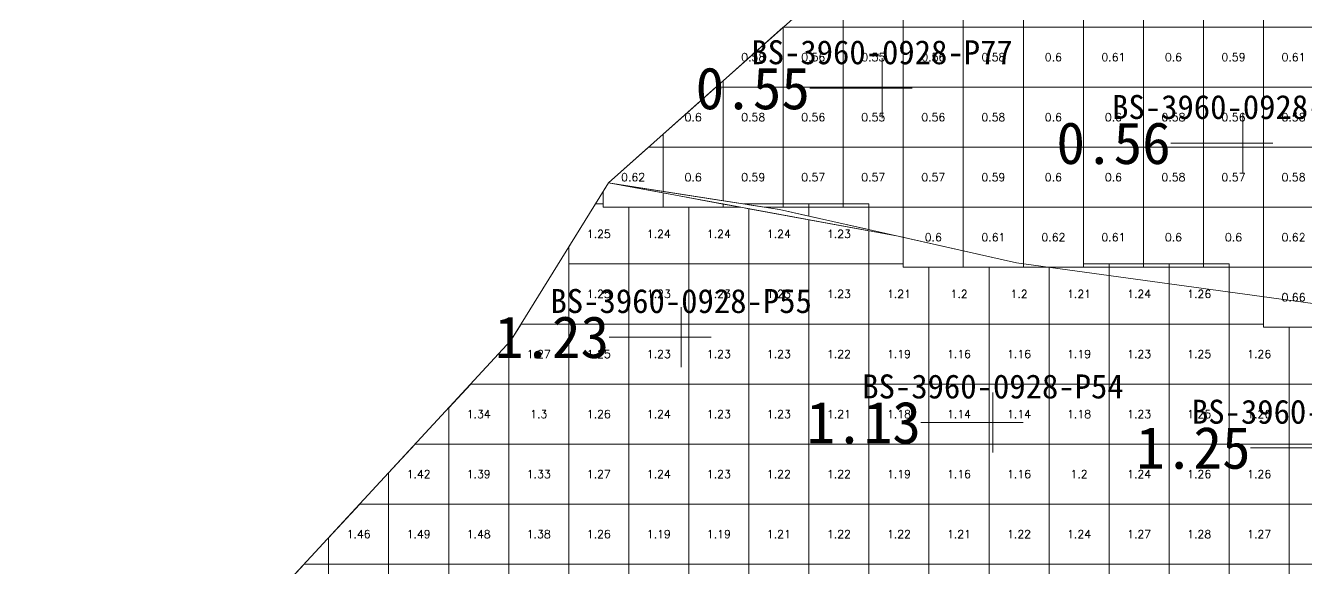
# Model space of a CAD drawing. Header units: inches. Extents: x 469907.8 to 469995.3, y 4349678 to 4349775.1.
# Drawn here: x 469911.82 to 469933.15, y 4349695.93 to 4349704.98 of the extents above; entities that cross this region are included whole.
import ezdxf
from ezdxf.enums import TextEntityAlignment as Align

# ---------------------------------------------------------------- set-up
doc = ezdxf.new("R2010")
doc.units = ezdxf.units.IN
doc.header["$MEASUREMENT"] = 0
for name, color, linetype, lineweight in [('点', 7, 'Continuous', 0), ('爆区方格网', 7, 'Continuous', 0), ('线条', 7, 'Continuous', 0), ('钻孔', 7, 'Continuous', 0)]:
    doc.layers.add(name, color=color, linetype=linetype, lineweight=lineweight)
doc.styles.add('3dmine_textStyle_1', font='txt.shx', dxfattribs={"height": 1, "bigfont": 'gbcbig.shx'})
doc.styles.add('3dmine_textStyle_2', font='', dxfattribs={"height": 1})
doc.styles.get('3dmine_textStyle_2').set_extended_font_data('SimSun-ExtB')

msp = doc.modelspace()

# ---------------------------------------------------------------- hatches: boundary and pattern name
at = {"layer": '钻孔', "linetype": 'Continuous', "lineweight": 0, "true_color": 0x80ffff, "extrusion": (0, 1, 0)}
for points in [[(-469927.08, 3950.027), (-469926.08, 3950.027), (-469926.08, 3963.027), (-469927.08, 3963.027)], [(-469933.089, 3950.257), (-469932.089, 3950.257), (-469932.089, 3963.257), (-469933.089, 3963.257)]]:
    msp.add_hatch(color=131, dxfattribs=at).paths.add_polyline_path(points, flags=0)
at = {"layer": '钻孔', "linetype": 'Continuous', "lineweight": 0, "true_color": 0x0000ff, "extrusion": (0, 1, 0)}
for points in [[(-469923.735, 3950.275), (-469922.735, 3950.275), (-469922.735, 3963.275), (-469923.735, 3963.275)], [(-469928.928, 3950.251), (-469927.928, 3950.251), (-469927.928, 3963.251), (-469928.928, 3963.251)]]:
    msp.add_hatch(color=5, dxfattribs=at).paths.add_polyline_path(points, flags=0)

# ---------------------------------------------------------------- linework, layer by layer
at = {"color": 4, "linetype": 'Continuous', "lineweight": 0, "true_color": 0x00ffff, "elevation": 3955.86}
for points in [[(469950.573, 4349707.987), (469947.546, 4349707.833), (469943.936, 4349705.81), (469940.75, 4349704.317), (469935.696, 4349705.361), (469930.645, 4349705.874), (469928.271, 4349708.365), (469928.271, 4349708.365), (469921.522, 4349702.355), (469921.522, 4349702.355)], [(469921.522, 4349702.355), (469926.347, 4349701.468), (469928.321, 4349701.024), (469933.537, 4349700.306), (469936.229, 4349699.926), (469941.097, 4349699.271), (469941.962, 4349697.221), (469940.568, 4349696.122), (469937.792, 4349694.881), (469935.526, 4349694.833), (469932.374, 4349692.519), (469935.372, 4349689.875), (469940.396, 4349693.155), (469942.817, 4349690.664), (469941.096, 4349688.729), (469939.374, 4349686.793), (469941.547, 4349685.962), (469943.72, 4349685.131), (469944.739, 4349687.917), (469945.048, 4349688.759), (469946.477, 4349690.111), (469947.907, 4349691.463), (469948.098, 4349693.722), (469949.788, 4349697.654)]]:
    msp.add_lwpolyline(points, dxfattribs=at)
at = {"color": 7, "linetype": 'Continuous', "lineweight": 0, "elevation": 3955.86}
msp.add_lwpolyline([(469911.815, 4349690.985), (469919.899, 4349699.73), (469921.522, 4349702.355), (469924.373, 4349701.912), (469928.321, 4349701.024), (469933.537, 4349700.306)], dxfattribs=at)
at = {"layer": '点', "color": 138, "linetype": 'Continuous', "lineweight": 0, "true_color": 0x004c4c}
for points, elevation in [([(469926.08, 4349703.432), (469926.08, 4349704.432)], 3963.027), ([(469926.58, 4349703.932), (469925.58, 4349703.932)], 3963.027), ([(469932.089, 4349702.52), (469932.089, 4349703.52)], 3963.257), ([(469932.589, 4349703.02), (469931.589, 4349703.02)], 3963.257), ([(469922.735, 4349699.288), (469922.735, 4349700.288)], 3963.275), ([(469923.235, 4349699.788), (469922.235, 4349699.788)], 3963.275), ([(469927.928, 4349697.865), (469927.928, 4349698.865)], 3963.251), ([(469928.428, 4349698.365), (469927.428, 4349698.365)], 3963.251), ([(469933.919, 4349697.944), (469932.919, 4349697.944)], 3963.548)]:
    msp.add_lwpolyline(points, dxfattribs=dict(at, elevation=elevation))
at = {"layer": '爆区方格网', "color": 131, "linetype": 'Continuous', "lineweight": 0, "true_color": 0x80ffff, "elevation": 3963.027}
for points in [[(469926.434, 4349704.95), (469925.434, 4349704.95), (469925.434, 4349705.839), (469925.559, 4349705.95), (469926.434, 4349705.95), (469926.434, 4349704.95)], [(469927.434, 4349704.95), (469926.434, 4349704.95), (469926.434, 4349705.95), (469927.434, 4349705.95), (469927.434, 4349704.95)], [(469928.434, 4349704.95), (469927.434, 4349704.95), (469927.434, 4349705.95), (469928.434, 4349705.95), (469928.434, 4349704.95)], [(469929.434, 4349704.95), (469928.434, 4349704.95), (469928.434, 4349705.95), (469929.434, 4349705.95), (469929.434, 4349704.95)], [(469930.434, 4349704.95), (469929.434, 4349704.95), (469929.434, 4349705.95), (469930.434, 4349705.95), (469930.434, 4349704.95)], [(469931.434, 4349704.95), (469930.434, 4349704.95), (469930.434, 4349705.95), (469931.434, 4349705.95), (469931.434, 4349704.95)], [(469932.434, 4349704.95), (469931.434, 4349704.95), (469931.434, 4349705.95), (469932.434, 4349705.95), (469932.434, 4349704.95)], [(469933.434, 4349704.95), (469932.434, 4349704.95), (469932.434, 4349705.95), (469933.434, 4349705.95), (469933.434, 4349704.95)], [(469924.434, 4349703.95), (469923.434, 4349703.95), (469923.434, 4349704.058), (469924.434, 4349704.948), (469924.434, 4349703.95)], [(469925.434, 4349703.95), (469924.434, 4349703.95), (469924.434, 4349704.948), (469924.436, 4349704.95), (469925.434, 4349704.95), (469925.434, 4349703.95)], [(469926.434, 4349703.95), (469925.434, 4349703.95), (469925.434, 4349704.95), (469926.434, 4349704.95), (469926.434, 4349703.95)], [(469927.434, 4349703.95), (469926.434, 4349703.95), (469926.434, 4349704.95), (469927.434, 4349704.95), (469927.434, 4349703.95)], [(469928.434, 4349703.95), (469927.434, 4349703.95), (469927.434, 4349704.95), (469928.434, 4349704.95), (469928.434, 4349703.95)], [(469929.434, 4349703.95), (469928.434, 4349703.95), (469928.434, 4349704.95), (469929.434, 4349704.95), (469929.434, 4349703.95)], [(469930.434, 4349703.95), (469929.434, 4349703.95), (469929.434, 4349704.95), (469930.434, 4349704.95), (469930.434, 4349703.95)], [(469931.434, 4349703.95), (469930.434, 4349703.95), (469930.434, 4349704.95), (469931.434, 4349704.95), (469931.434, 4349703.95)], [(469932.434, 4349703.95), (469931.434, 4349703.95), (469931.434, 4349704.95), (469932.434, 4349704.95), (469932.434, 4349703.95)], [(469933.434, 4349703.95), (469932.434, 4349703.95), (469932.434, 4349704.95), (469933.434, 4349704.95), (469933.434, 4349703.95)], [(469923.434, 4349702.95), (469922.434, 4349702.95), (469922.434, 4349703.167), (469923.313, 4349703.95), (469923.434, 4349703.95), (469923.434, 4349702.95)], [(469924.434, 4349702.95), (469923.434, 4349702.95), (469923.434, 4349703.95), (469924.434, 4349703.95), (469924.434, 4349702.95)], [(469925.434, 4349702.95), (469924.434, 4349702.95), (469924.434, 4349703.95), (469925.434, 4349703.95), (469925.434, 4349702.95)], [(469926.434, 4349702.95), (469925.434, 4349702.95), (469925.434, 4349703.95), (469926.434, 4349703.95), (469926.434, 4349702.95)], [(469927.434, 4349702.95), (469926.434, 4349702.95), (469926.434, 4349703.95), (469927.434, 4349703.95), (469927.434, 4349702.95)], [(469928.434, 4349702.95), (469927.434, 4349702.95), (469927.434, 4349703.95), (469928.434, 4349703.95), (469928.434, 4349702.95)], [(469929.434, 4349702.95), (469928.434, 4349702.95), (469928.434, 4349703.95), (469929.434, 4349703.95), (469929.434, 4349702.95)], [(469930.434, 4349702.95), (469929.434, 4349702.95), (469929.434, 4349703.95), (469930.434, 4349703.95), (469930.434, 4349702.95)], [(469931.434, 4349702.95), (469930.434, 4349702.95), (469930.434, 4349703.95), (469931.434, 4349703.95), (469931.434, 4349702.95)], [(469932.434, 4349702.95), (469931.434, 4349702.95), (469931.434, 4349703.95), (469932.434, 4349703.95), (469932.434, 4349702.95)], [(469933.434, 4349702.95), (469932.434, 4349702.95), (469932.434, 4349703.95), (469933.434, 4349703.95), (469933.434, 4349702.95)], [(469922.434, 4349702.214), (469921.522, 4349702.355), (469922.19, 4349702.95), (469922.434, 4349702.95), (469922.434, 4349702.214)], [(469923.434, 4349702.058), (469922.434, 4349702.214), (469922.434, 4349702.95), (469923.434, 4349702.95), (469923.434, 4349702.058)], [(469924.434, 4349701.95), (469924.128, 4349701.95), (469923.434, 4349702.058), (469923.434, 4349702.95), (469924.434, 4349702.95), (469924.434, 4349701.95)], [(469925.434, 4349701.95), (469924.434, 4349701.95), (469924.434, 4349702.95), (469925.434, 4349702.95), (469925.434, 4349701.95)], [(469926.434, 4349701.95), (469925.434, 4349701.95), (469925.434, 4349702.95), (469926.434, 4349702.95), (469926.434, 4349701.95)], [(469927.434, 4349701.95), (469926.434, 4349701.95), (469926.434, 4349702.95), (469927.434, 4349702.95), (469927.434, 4349701.95)], [(469928.434, 4349701.95), (469927.434, 4349701.95), (469927.434, 4349702.95), (469928.434, 4349702.95), (469928.434, 4349701.95)], [(469929.434, 4349701.95), (469928.434, 4349701.95), (469928.434, 4349702.95), (469929.434, 4349702.95), (469929.434, 4349701.95)], [(469930.434, 4349701.95), (469929.434, 4349701.95), (469929.434, 4349702.95), (469930.434, 4349702.95), (469930.434, 4349701.95)], [(469931.434, 4349701.95), (469930.434, 4349701.95), (469930.434, 4349702.95), (469931.434, 4349702.95), (469931.434, 4349701.95)], [(469932.434, 4349701.95), (469931.434, 4349701.95), (469931.434, 4349702.95), (469932.434, 4349702.95), (469932.434, 4349701.95)], [(469933.434, 4349701.95), (469932.434, 4349701.95), (469932.434, 4349702.95), (469933.434, 4349702.95), (469933.434, 4349701.95)], [(469922.434, 4349702.188), (469922.434, 4349701.95), (469921.434, 4349701.95), (469921.434, 4349702.212), (469921.522, 4349702.355), (469922.434, 4349702.188)], [(469923.434, 4349702.004), (469923.434, 4349701.95), (469922.434, 4349701.95), (469922.434, 4349702.188), (469923.434, 4349702.004)], [(469923.726, 4349701.95), (469923.434, 4349701.95), (469923.434, 4349702.004), (469923.726, 4349701.95)], [(469927.434, 4349700.95), (469926.434, 4349700.95), (469926.434, 4349701.95), (469927.434, 4349701.95), (469927.434, 4349700.95)], [(469928.434, 4349700.95), (469927.434, 4349700.95), (469927.434, 4349701.95), (469928.434, 4349701.95), (469928.434, 4349700.95)], [(469929.434, 4349700.95), (469928.434, 4349700.95), (469928.434, 4349701.95), (469929.434, 4349701.95), (469929.434, 4349700.95)], [(469930.434, 4349700.95), (469929.434, 4349700.95), (469929.434, 4349701.95), (469930.434, 4349701.95), (469930.434, 4349700.95)], [(469931.434, 4349700.95), (469930.434, 4349700.95), (469930.434, 4349701.95), (469931.434, 4349701.95), (469931.434, 4349700.95)], [(469932.434, 4349700.95), (469931.434, 4349700.95), (469931.434, 4349701.95), (469932.434, 4349701.95), (469932.434, 4349700.95)], [(469933.434, 4349700.95), (469932.434, 4349700.95), (469932.434, 4349701.95), (469933.434, 4349701.95), (469933.434, 4349700.95)], [(469933.434, 4349699.95), (469932.434, 4349699.95), (469932.434, 4349700.95), (469933.434, 4349700.95), (469933.434, 4349699.95)]]:
    msp.add_lwpolyline(points, dxfattribs=at)
at = {"layer": '爆区方格网', "color": 5, "linetype": 'Continuous', "lineweight": 0, "true_color": 0x0000ff, "elevation": 3961.675}
for points in [[(469921.434, 4349701.95), (469921.862, 4349701.95), (469921.862, 4349701.005), (469920.862, 4349701.005), (469920.862, 4349701.288), (469921.306, 4349702.005), (469921.434, 4349702.005), (469921.434, 4349701.95)], [(469922.862, 4349701.005), (469921.862, 4349701.005), (469921.862, 4349701.95), (469922.862, 4349701.95), (469922.862, 4349701.005)], [(469923.862, 4349701.925), (469923.862, 4349701.005), (469922.862, 4349701.005), (469922.862, 4349701.95), (469923.726, 4349701.95), (469923.862, 4349701.925)], [(469923.434, 4349702.004), (469923.726, 4349701.95), (469923.429, 4349702.005), (469923.429, 4349702.005), (469923.434, 4349702.004)], [(469923.862, 4349701.992), (469923.776, 4349702.005), (469923.862, 4349702.005), (469923.862, 4349701.992)], [(469924.862, 4349701.802), (469924.373, 4349701.912), (469923.862, 4349701.992), (469923.862, 4349702.005), (469924.862, 4349702.005), (469924.862, 4349701.802)], [(469924.862, 4349701.741), (469924.862, 4349701.005), (469923.862, 4349701.005), (469923.862, 4349701.925), (469924.862, 4349701.741)], [(469925.862, 4349701.577), (469924.862, 4349701.802), (469924.862, 4349702.005), (469925.862, 4349702.005), (469925.862, 4349701.577)], [(469925.862, 4349701.557), (469925.862, 4349701.005), (469924.862, 4349701.005), (469924.862, 4349701.741), (469925.862, 4349701.557)], [(469921.862, 4349700.005), (469920.862, 4349700.005), (469920.862, 4349701.005), (469921.862, 4349701.005), (469921.862, 4349700.005)], [(469922.862, 4349700.005), (469921.862, 4349700.005), (469921.862, 4349701.005), (469922.862, 4349701.005), (469922.862, 4349700.005)], [(469923.862, 4349700.005), (469922.862, 4349700.005), (469922.862, 4349701.005), (469923.862, 4349701.005), (469923.862, 4349700.005)], [(469924.862, 4349700.005), (469923.862, 4349700.005), (469923.862, 4349701.005), (469924.862, 4349701.005), (469924.862, 4349700.005)], [(469925.862, 4349700.005), (469924.862, 4349700.005), (469924.862, 4349701.005), (469925.862, 4349701.005), (469925.862, 4349700.005)], [(469926.434, 4349700.95), (469926.862, 4349700.95), (469926.862, 4349700.005), (469925.862, 4349700.005), (469925.862, 4349701.005), (469926.434, 4349701.005), (469926.434, 4349700.95)], [(469927.862, 4349700.005), (469926.862, 4349700.005), (469926.862, 4349700.95), (469927.862, 4349700.95), (469927.862, 4349700.005)], [(469928.862, 4349700.005), (469927.862, 4349700.005), (469927.862, 4349700.95), (469928.862, 4349700.95), (469928.862, 4349700.005)], [(469929.862, 4349700.005), (469928.862, 4349700.005), (469928.862, 4349700.95), (469929.434, 4349700.95), (469929.434, 4349701.005), (469929.862, 4349701.005), (469929.862, 4349700.005)], [(469930.862, 4349700.005), (469929.862, 4349700.005), (469929.862, 4349701.005), (469930.862, 4349701.005), (469930.862, 4349700.005)], [(469931.862, 4349700.005), (469930.862, 4349700.005), (469930.862, 4349701.005), (469931.862, 4349701.005), (469931.862, 4349700.005)], [(469920.862, 4349699.005), (469919.862, 4349699.005), (469919.862, 4349699.69), (469919.899, 4349699.73), (469920.069, 4349700.005), (469920.862, 4349700.005), (469920.862, 4349699.005)], [(469921.862, 4349699.005), (469920.862, 4349699.005), (469920.862, 4349700.005), (469921.862, 4349700.005), (469921.862, 4349699.005)], [(469922.862, 4349699.005), (469921.862, 4349699.005), (469921.862, 4349700.005), (469922.862, 4349700.005), (469922.862, 4349699.005)], [(469923.862, 4349699.005), (469922.862, 4349699.005), (469922.862, 4349700.005), (469923.862, 4349700.005), (469923.862, 4349699.005)], [(469924.862, 4349699.005), (469923.862, 4349699.005), (469923.862, 4349700.005), (469924.862, 4349700.005), (469924.862, 4349699.005)], [(469925.862, 4349699.005), (469924.862, 4349699.005), (469924.862, 4349700.005), (469925.862, 4349700.005), (469925.862, 4349699.005)], [(469926.862, 4349699.005), (469925.862, 4349699.005), (469925.862, 4349700.005), (469926.862, 4349700.005), (469926.862, 4349699.005)], [(469927.862, 4349699.005), (469926.862, 4349699.005), (469926.862, 4349700.005), (469927.862, 4349700.005), (469927.862, 4349699.005)], [(469928.862, 4349699.005), (469927.862, 4349699.005), (469927.862, 4349700.005), (469928.862, 4349700.005), (469928.862, 4349699.005)], [(469929.862, 4349699.005), (469928.862, 4349699.005), (469928.862, 4349700.005), (469929.862, 4349700.005), (469929.862, 4349699.005)], [(469930.862, 4349699.005), (469929.862, 4349699.005), (469929.862, 4349700.005), (469930.862, 4349700.005), (469930.862, 4349699.005)], [(469931.862, 4349699.005), (469930.862, 4349699.005), (469930.862, 4349700.005), (469931.862, 4349700.005), (469931.862, 4349699.005)], [(469932.434, 4349699.95), (469932.862, 4349699.95), (469932.862, 4349699.005), (469931.862, 4349699.005), (469931.862, 4349700.005), (469932.434, 4349700.005), (469932.434, 4349699.95)], [(469933.862, 4349699.005), (469932.862, 4349699.005), (469932.862, 4349699.95), (469933.862, 4349699.95), (469933.862, 4349699.005)], [(469919.862, 4349698.005), (469918.862, 4349698.005), (469918.862, 4349698.609), (469919.229, 4349699.005), (469919.862, 4349699.005), (469919.862, 4349698.005)], [(469920.862, 4349698.005), (469919.862, 4349698.005), (469919.862, 4349699.005), (469920.862, 4349699.005), (469920.862, 4349698.005)], [(469921.862, 4349698.005), (469920.862, 4349698.005), (469920.862, 4349699.005), (469921.862, 4349699.005), (469921.862, 4349698.005)], [(469922.862, 4349698.005), (469921.862, 4349698.005), (469921.862, 4349699.005), (469922.862, 4349699.005), (469922.862, 4349698.005)], [(469923.862, 4349698.005), (469922.862, 4349698.005), (469922.862, 4349699.005), (469923.862, 4349699.005), (469923.862, 4349698.005)], [(469924.862, 4349698.005), (469923.862, 4349698.005), (469923.862, 4349699.005), (469924.862, 4349699.005), (469924.862, 4349698.005)], [(469925.862, 4349698.005), (469924.862, 4349698.005), (469924.862, 4349699.005), (469925.862, 4349699.005), (469925.862, 4349698.005)], [(469926.862, 4349698.005), (469925.862, 4349698.005), (469925.862, 4349699.005), (469926.862, 4349699.005), (469926.862, 4349698.005)], [(469927.862, 4349698.005), (469926.862, 4349698.005), (469926.862, 4349699.005), (469927.862, 4349699.005), (469927.862, 4349698.005)], [(469928.862, 4349698.005), (469927.862, 4349698.005), (469927.862, 4349699.005), (469928.862, 4349699.005), (469928.862, 4349698.005)], [(469929.862, 4349698.005), (469928.862, 4349698.005), (469928.862, 4349699.005), (469929.862, 4349699.005), (469929.862, 4349698.005)], [(469930.862, 4349698.005), (469929.862, 4349698.005), (469929.862, 4349699.005), (469930.862, 4349699.005), (469930.862, 4349698.005)], [(469931.862, 4349698.005), (469930.862, 4349698.005), (469930.862, 4349699.005), (469931.862, 4349699.005), (469931.862, 4349698.005)], [(469932.862, 4349698.005), (469931.862, 4349698.005), (469931.862, 4349699.005), (469932.862, 4349699.005), (469932.862, 4349698.005)], [(469933.862, 4349698.005), (469932.862, 4349698.005), (469932.862, 4349699.005), (469933.862, 4349699.005), (469933.862, 4349698.005)], [(469918.862, 4349697.005), (469917.862, 4349697.005), (469917.862, 4349697.527), (469918.304, 4349698.005), (469918.862, 4349698.005), (469918.862, 4349697.005)], [(469919.862, 4349697.005), (469918.862, 4349697.005), (469918.862, 4349698.005), (469919.862, 4349698.005), (469919.862, 4349697.005)], [(469920.862, 4349697.005), (469919.862, 4349697.005), (469919.862, 4349698.005), (469920.862, 4349698.005), (469920.862, 4349697.005)], [(469921.862, 4349697.005), (469920.862, 4349697.005), (469920.862, 4349698.005), (469921.862, 4349698.005), (469921.862, 4349697.005)], [(469922.862, 4349697.005), (469921.862, 4349697.005), (469921.862, 4349698.005), (469922.862, 4349698.005), (469922.862, 4349697.005)], [(469923.862, 4349697.005), (469922.862, 4349697.005), (469922.862, 4349698.005), (469923.862, 4349698.005), (469923.862, 4349697.005)], [(469924.862, 4349697.005), (469923.862, 4349697.005), (469923.862, 4349698.005), (469924.862, 4349698.005), (469924.862, 4349697.005)], [(469925.862, 4349697.005), (469924.862, 4349697.005), (469924.862, 4349698.005), (469925.862, 4349698.005), (469925.862, 4349697.005)], [(469926.862, 4349697.005), (469925.862, 4349697.005), (469925.862, 4349698.005), (469926.862, 4349698.005), (469926.862, 4349697.005)], [(469927.862, 4349697.005), (469926.862, 4349697.005), (469926.862, 4349698.005), (469927.862, 4349698.005), (469927.862, 4349697.005)], [(469928.862, 4349697.005), (469927.862, 4349697.005), (469927.862, 4349698.005), (469928.862, 4349698.005), (469928.862, 4349697.005)], [(469929.862, 4349697.005), (469928.862, 4349697.005), (469928.862, 4349698.005), (469929.862, 4349698.005), (469929.862, 4349697.005)], [(469930.862, 4349697.005), (469929.862, 4349697.005), (469929.862, 4349698.005), (469930.862, 4349698.005), (469930.862, 4349697.005)], [(469931.862, 4349697.005), (469930.862, 4349697.005), (469930.862, 4349698.005), (469931.862, 4349698.005), (469931.862, 4349697.005)], [(469932.862, 4349697.005), (469931.862, 4349697.005), (469931.862, 4349698.005), (469932.862, 4349698.005), (469932.862, 4349697.005)], [(469933.862, 4349697.005), (469932.862, 4349697.005), (469932.862, 4349698.005), (469933.862, 4349698.005), (469933.862, 4349697.005)], [(469917.862, 4349696.005), (469916.862, 4349696.005), (469916.862, 4349696.445), (469917.38, 4349697.005), (469917.862, 4349697.005), (469917.862, 4349696.005)], [(469918.862, 4349696.005), (469917.862, 4349696.005), (469917.862, 4349697.005), (469918.862, 4349697.005), (469918.862, 4349696.005)], [(469919.862, 4349696.005), (469918.862, 4349696.005), (469918.862, 4349697.005), (469919.862, 4349697.005), (469919.862, 4349696.005)], [(469920.862, 4349696.005), (469919.862, 4349696.005), (469919.862, 4349697.005), (469920.862, 4349697.005), (469920.862, 4349696.005)], [(469921.862, 4349696.005), (469920.862, 4349696.005), (469920.862, 4349697.005), (469921.862, 4349697.005), (469921.862, 4349696.005)], [(469922.862, 4349696.005), (469921.862, 4349696.005), (469921.862, 4349697.005), (469922.862, 4349697.005), (469922.862, 4349696.005)], [(469923.862, 4349696.005), (469922.862, 4349696.005), (469922.862, 4349697.005), (469923.862, 4349697.005), (469923.862, 4349696.005)], [(469924.862, 4349696.005), (469923.862, 4349696.005), (469923.862, 4349697.005), (469924.862, 4349697.005), (469924.862, 4349696.005)], [(469925.862, 4349696.005), (469924.862, 4349696.005), (469924.862, 4349697.005), (469925.862, 4349697.005), (469925.862, 4349696.005)], [(469926.862, 4349696.005), (469925.862, 4349696.005), (469925.862, 4349697.005), (469926.862, 4349697.005), (469926.862, 4349696.005)], [(469927.862, 4349696.005), (469926.862, 4349696.005), (469926.862, 4349697.005), (469927.862, 4349697.005), (469927.862, 4349696.005)], [(469928.862, 4349696.005), (469927.862, 4349696.005), (469927.862, 4349697.005), (469928.862, 4349697.005), (469928.862, 4349696.005)], [(469929.862, 4349696.005), (469928.862, 4349696.005), (469928.862, 4349697.005), (469929.862, 4349697.005), (469929.862, 4349696.005)], [(469930.862, 4349696.005), (469929.862, 4349696.005), (469929.862, 4349697.005), (469930.862, 4349697.005), (469930.862, 4349696.005)], [(469931.862, 4349696.005), (469930.862, 4349696.005), (469930.862, 4349697.005), (469931.862, 4349697.005), (469931.862, 4349696.005)], [(469932.862, 4349696.005), (469931.862, 4349696.005), (469931.862, 4349697.005), (469932.862, 4349697.005), (469932.862, 4349696.005)], [(469933.862, 4349696.005), (469932.862, 4349696.005), (469932.862, 4349697.005), (469933.862, 4349697.005), (469933.862, 4349696.005)], [(469916.862, 4349695.005), (469915.862, 4349695.005), (469915.862, 4349695.363), (469916.456, 4349696.005), (469916.862, 4349696.005), (469916.862, 4349695.005)], [(469917.862, 4349695.005), (469916.862, 4349695.005), (469916.862, 4349696.005), (469917.862, 4349696.005), (469917.862, 4349695.005)], [(469918.862, 4349695.005), (469917.862, 4349695.005), (469917.862, 4349696.005), (469918.862, 4349696.005), (469918.862, 4349695.005)], [(469919.862, 4349695.005), (469918.862, 4349695.005), (469918.862, 4349696.005), (469919.862, 4349696.005), (469919.862, 4349695.005)], [(469920.862, 4349695.005), (469919.862, 4349695.005), (469919.862, 4349696.005), (469920.862, 4349696.005), (469920.862, 4349695.005)], [(469921.862, 4349695.005), (469920.862, 4349695.005), (469920.862, 4349696.005), (469921.862, 4349696.005), (469921.862, 4349695.005)], [(469922.862, 4349695.005), (469921.862, 4349695.005), (469921.862, 4349696.005), (469922.862, 4349696.005), (469922.862, 4349695.005)], [(469923.862, 4349695.005), (469922.862, 4349695.005), (469922.862, 4349696.005), (469923.862, 4349696.005), (469923.862, 4349695.005)], [(469924.862, 4349695.005), (469923.862, 4349695.005), (469923.862, 4349696.005), (469924.862, 4349696.005), (469924.862, 4349695.005)], [(469925.862, 4349695.005), (469924.862, 4349695.005), (469924.862, 4349696.005), (469925.862, 4349696.005), (469925.862, 4349695.005)], [(469926.862, 4349695.005), (469925.862, 4349695.005), (469925.862, 4349696.005), (469926.862, 4349696.005), (469926.862, 4349695.005)], [(469927.862, 4349695.005), (469926.862, 4349695.005), (469926.862, 4349696.005), (469927.862, 4349696.005), (469927.862, 4349695.005)], [(469928.862, 4349695.005), (469927.862, 4349695.005), (469927.862, 4349696.005), (469928.862, 4349696.005), (469928.862, 4349695.005)], [(469929.862, 4349695.005), (469928.862, 4349695.005), (469928.862, 4349696.005), (469929.862, 4349696.005), (469929.862, 4349695.005)], [(469930.862, 4349695.005), (469929.862, 4349695.005), (469929.862, 4349696.005), (469930.862, 4349696.005), (469930.862, 4349695.005)], [(469931.862, 4349695.005), (469930.862, 4349695.005), (469930.862, 4349696.005), (469931.862, 4349696.005), (469931.862, 4349695.005)], [(469932.862, 4349695.005), (469931.862, 4349695.005), (469931.862, 4349696.005), (469932.862, 4349696.005), (469932.862, 4349695.005)], [(469933.862, 4349695.005), (469932.862, 4349695.005), (469932.862, 4349696.005), (469933.862, 4349696.005), (469933.862, 4349695.005)]]:
    msp.add_lwpolyline(points, dxfattribs=at)
at = {"layer": '线条', "color": 138, "linetype": 'Continuous', "lineweight": 0, "true_color": 0x004c4c}
for points, elevation in [([(469926.08, 4349703.932), (469926.08, 4349703.932), (469926.08, 4349703.932)], 3963.027), ([(469932.089, 4349703.02), (469932.089, 4349703.02), (469932.089, 4349703.02)], 3963.257), ([(469922.735, 4349699.788), (469922.735, 4349699.788), (469922.735, 4349699.788)], 3963.275), ([(469927.928, 4349698.365), (469927.928, 4349698.365), (469927.928, 4349698.365)], 3963.251)]:
    msp.add_lwpolyline(points, dxfattribs=dict(at, elevation=elevation))
at = {"layer": '钻孔', "color": 131, "linetype": 'Continuous', "lineweight": 0, "true_color": 0x80ffff}
for points, elevation in [([(469926.08, 4349703.932), (469924.88, 4349703.932)], 3963.027), ([(469926.08, 4349703.932), (469924.88, 4349703.932)], 3950.027), ([(469932.089, 4349703.02), (469930.889, 4349703.02)], 3963.257), ([(469932.089, 4349703.02), (469930.889, 4349703.02)], 3950.257)]:
    msp.add_lwpolyline(points, dxfattribs=dict(at, elevation=elevation))
at = {"layer": '钻孔', "color": 5, "linetype": 'Continuous', "lineweight": 0, "true_color": 0x0000ff}
for points, elevation in [([(469922.735, 4349699.788), (469921.535, 4349699.788)], 3963.275), ([(469922.735, 4349699.788), (469921.535, 4349699.788)], 3950.275), ([(469927.928, 4349698.365), (469926.728, 4349698.365)], 3963.251), ([(469927.928, 4349698.365), (469926.728, 4349698.365)], 3950.251), ([(469933.419, 4349697.944), (469932.219, 4349697.944)], 3963.548), ([(469933.419, 4349697.944), (469932.219, 4349697.944)], 3949.548)]:
    msp.add_lwpolyline(points, dxfattribs=dict(at, elevation=elevation))

# ---------------------------------------------------------------- texts
at = {"color": 131, "linetype": 'Continuous', "lineweight": 0, "true_color": 0x80ffff, "style": '3dmine_textStyle_1'}
for s, p in [('0.58', (469923.934, 4349704.45, 3963.027)), ('0.56', (469924.934, 4349704.45, 3963.027)), ('0.55', (469925.934, 4349704.45, 3963.027)), ('0.56', (469926.934, 4349704.45, 3963.027)), ('0.58', (469927.934, 4349704.45, 3963.027)), ('0.6', (469928.934, 4349704.45, 3963.027)), ('0.61', (469929.934, 4349704.45, 3963.027)), ('0.6', (469930.934, 4349704.45, 3963.027)), ('0.59', (469931.934, 4349704.45, 3963.027)), ('0.61', (469932.934, 4349704.45, 3963.027)), ('0.6', (469922.934, 4349703.45, 3963.027)), ('0.58', (469923.934, 4349703.45, 3963.027)), ('0.56', (469924.934, 4349703.45, 3963.027)), ('0.55', (469925.934, 4349703.45, 3963.027)), ('0.56', (469926.934, 4349703.45, 3963.027)), ('0.58', (469927.934, 4349703.45, 3963.027)), ('0.6', (469928.934, 4349703.45, 3963.027)), ('0.6', (469929.934, 4349703.45, 3963.027)), ('0.58', (469930.934, 4349703.45, 3963.027)), ('0.56', (469931.934, 4349703.45, 3963.027)), ('0.58', (469932.934, 4349703.45, 3963.027)), ('0.62', (469921.934, 4349702.45, 3963.027)), ('0.6', (469922.934, 4349702.45, 3963.027)), ('0.59', (469923.934, 4349702.45, 3963.027)), ('0.57', (469924.934, 4349702.45, 3963.027)), ('0.57', (469925.934, 4349702.45, 3963.027)), ('0.57', (469926.934, 4349702.45, 3963.027)), ('0.59', (469927.934, 4349702.45, 3963.027)), ('0.6', (469928.934, 4349702.45, 3963.027)), ('0.6', (469929.934, 4349702.45, 3963.027)), ('0.58', (469930.934, 4349702.45, 3963.027)), ('0.57', (469931.934, 4349702.45, 3963.027)), ('0.58', (469932.934, 4349702.45, 3963.027)), ('0.6', (469926.934, 4349701.45, 3963.027)), ('0.61', (469927.934, 4349701.45, 3963.027)), ('0.62', (469928.934, 4349701.45, 3963.027)), ('0.61', (469929.934, 4349701.45, 3963.027)), ('0.6', (469930.934, 4349701.45, 3963.027)), ('0.6', (469931.934, 4349701.45, 3963.027)), ('0.62', (469932.934, 4349701.45, 3963.027)), ('0.66', (469932.934, 4349700.45, 3963.027))]:
    msp.add_text(s, height=0.1333, dxfattribs=at).set_placement(p, align=Align.MIDDLE_CENTER)
at = {"color": 5, "linetype": 'Continuous', "lineweight": 0, "true_color": 0x0000ff, "style": '3dmine_textStyle_1'}
for s, p in [('1.25', (469921.362, 4349701.505, 3961.675)), ('1.24', (469922.362, 4349701.505, 3961.675)), ('1.24', (469923.362, 4349701.505, 3961.675)), ('1.24', (469924.362, 4349701.505, 3961.675)), ('1.23', (469925.362, 4349701.505, 3961.675)), ('1.25', (469921.362, 4349700.505, 3961.675)), ('1.23', (469922.362, 4349700.505, 3961.675)), ('1.23', (469923.362, 4349700.505, 3961.675)), ('1.23', (469924.362, 4349700.505, 3961.675)), ('1.23', (469925.362, 4349700.505, 3961.675)), ('1.21', (469926.362, 4349700.505, 3961.675)), ('1.2', (469927.362, 4349700.505, 3961.675)), ('1.2', (469928.362, 4349700.505, 3961.675)), ('1.21', (469929.362, 4349700.505, 3961.675)), ('1.24', (469930.362, 4349700.505, 3961.675)), ('1.26', (469931.362, 4349700.505, 3961.675)), ('1.27', (469920.362, 4349699.505, 3961.675)), ('1.25', (469921.362, 4349699.505, 3961.675)), ('1.23', (469922.362, 4349699.505, 3961.675)), ('1.23', (469923.362, 4349699.505, 3961.675)), ('1.23', (469924.362, 4349699.505, 3961.675)), ('1.22', (469925.362, 4349699.505, 3961.675)), ('1.19', (469926.362, 4349699.505, 3961.675)), ('1.16', (469927.362, 4349699.505, 3961.675)), ('1.16', (469928.362, 4349699.505, 3961.675)), ('1.19', (469929.362, 4349699.505, 3961.675)), ('1.23', (469930.362, 4349699.505, 3961.675)), ('1.25', (469931.362, 4349699.505, 3961.675)), ('1.26', (469932.362, 4349699.505, 3961.675)), ('1.34', (469919.362, 4349698.505, 3961.675)), ('1.3', (469920.362, 4349698.505, 3961.675)), ('1.26', (469921.362, 4349698.505, 3961.675)), ('1.24', (469922.362, 4349698.505, 3961.675)), ('1.23', (469923.362, 4349698.505, 3961.675)), ('1.23', (469924.362, 4349698.505, 3961.675)), ('1.21', (469925.362, 4349698.505, 3961.675)), ('1.18', (469926.362, 4349698.505, 3961.675)), ('1.14', (469927.362, 4349698.505, 3961.675)), ('1.14', (469928.362, 4349698.505, 3961.675)), ('1.18', (469929.362, 4349698.505, 3961.675)), ('1.23', (469930.362, 4349698.505, 3961.675)), ('1.25', (469931.362, 4349698.505, 3961.675)), ('1.26', (469932.362, 4349698.505, 3961.675)), ('1.42', (469918.362, 4349697.505, 3961.675)), ('1.39', (469919.362, 4349697.505, 3961.675)), ('1.33', (469920.362, 4349697.505, 3961.675)), ('1.27', (469921.362, 4349697.505, 3961.675)), ('1.24', (469922.362, 4349697.505, 3961.675)), ('1.23', (469923.362, 4349697.505, 3961.675)), ('1.22', (469924.362, 4349697.505, 3961.675)), ('1.22', (469925.362, 4349697.505, 3961.675)), ('1.19', (469926.362, 4349697.505, 3961.675)), ('1.16', (469927.362, 4349697.505, 3961.675)), ('1.16', (469928.362, 4349697.505, 3961.675)), ('1.2', (469929.362, 4349697.505, 3961.675)), ('1.24', (469930.362, 4349697.505, 3961.675)), ('1.26', (469931.362, 4349697.505, 3961.675)), ('1.26', (469932.362, 4349697.505, 3961.675)), ('1.46', (469917.362, 4349696.505, 3961.675)), ('1.49', (469918.362, 4349696.505, 3961.675)), ('1.48', (469919.362, 4349696.505, 3961.675)), ('1.38', (469920.362, 4349696.505, 3961.675)), ('1.26', (469921.362, 4349696.505, 3961.675)), ('1.19', (469922.362, 4349696.505, 3961.675)), ('1.19', (469923.362, 4349696.505, 3961.675)), ('1.21', (469924.362, 4349696.505, 3961.675)), ('1.22', (469925.362, 4349696.505, 3961.675)), ('1.22', (469926.362, 4349696.505, 3961.675)), ('1.21', (469927.362, 4349696.505, 3961.675)), ('1.22', (469928.362, 4349696.505, 3961.675)), ('1.24', (469929.362, 4349696.505, 3961.675)), ('1.27', (469930.362, 4349696.505, 3961.675)), ('1.28', (469931.362, 4349696.505, 3961.675)), ('1.27', (469932.362, 4349696.505, 3961.675))]:
    msp.add_text(s, height=0.1333, dxfattribs=at).set_placement(p, align=Align.MIDDLE_CENTER)
at = {"layer": '钻孔', "color": 138, "linetype": 'Continuous', "lineweight": 0, "true_color": 0x004c4c, "style": '3dmine_textStyle_2'}
for s, p in [('BS-3960-0928-P77', (469926.08, 4349704.332, 3963.027)), ('BS-3960-0928-P51', (469932.089, 4349703.42, 3963.257)), ('BS-3960-0928-P55', (469922.735, 4349700.188, 3963.275)), ('BS-3960-0928-P54', (469927.928, 4349698.765, 3963.251)), ('BS-3960-0928-P53', (469933.419, 4349698.344, 3963.548))]:
    msp.add_text(s, height=0.4, dxfattribs=at).set_placement(p, align=Align.CENTER)
at = {"layer": '钻孔', "color": 131, "linetype": 'Continuous', "lineweight": 0, "true_color": 0x80ffff, "style": '3dmine_textStyle_2'}
for s, p in [('0.55', (469924.88, 4349703.932, 3956.527)), ('0.56', (469930.889, 4349703.02, 3956.757))]:
    msp.add_text(s, height=0.7, dxfattribs=at).set_placement(p, align=Align.MIDDLE_RIGHT)
at = {"layer": '钻孔', "color": 5, "linetype": 'Continuous', "lineweight": 0, "true_color": 0x0000ff, "style": '3dmine_textStyle_2'}
for s, p in [('1.23', (469921.535, 4349699.788, 3956.775)), ('1.13', (469926.728, 4349698.365, 3956.751)), ('1.25', (469932.219, 4349697.944, 3956.548))]:
    msp.add_text(s, height=0.7, dxfattribs=at).set_placement(p, align=Align.MIDDLE_RIGHT)

doc.saveas('drawing.dxf')
